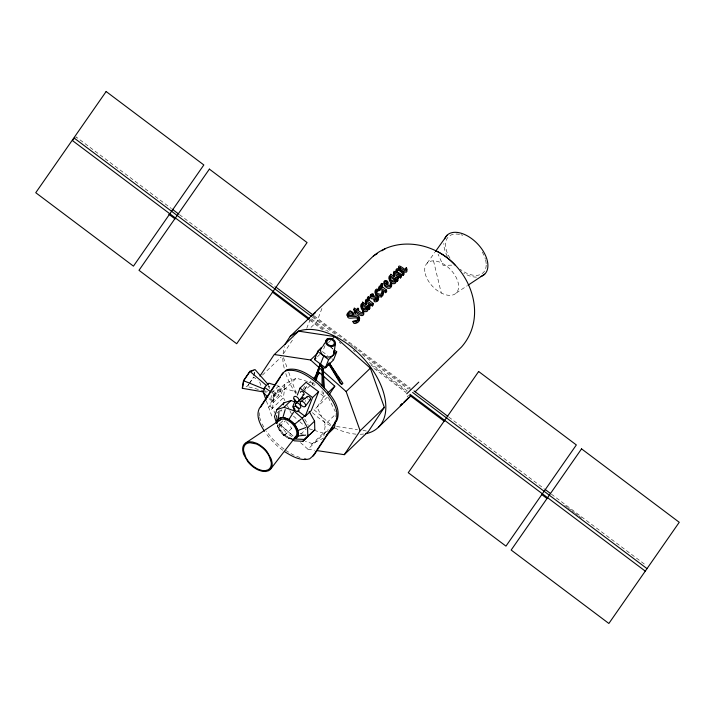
<?xml version="1.0" encoding="UTF-8"?>
<svg xmlns="http://www.w3.org/2000/svg" width="715" height="715" viewBox="0 0 715 715"><rect width="100%" height="100%" fill="white"/><g stroke="black" fill="none" stroke-linecap="round" stroke-linejoin="round"><path stroke-width="0.54" stroke-dasharray="3.58 2.68" d="M75.951 138.058L75.987 136.842L171.412 208.574M275.498 414.182L272.54 408.185L274.265 394.251L285.419 388.683L296.645 392.07M323.922 435.9L325.379 424.111L317.013 407.139L323.895 396.718L319.882 393.161M335.88 416.809L336.273 413.592L324.172 425.282M253.825 375.196L254.334 372.113M253.932 376.072L254.656 371.72M265.846 390.676L265.569 392.303L267.222 391.74L247.363 386.529L249.106 383.973M268.179 387.414L268.527 385.287M269.269 388.728L269.68 386.288L268.027 386.851M269.224 398.675L270.627 400.159L277.286 393.733L278.546 386.118L271.897 392.553L270.627 400.159L272.281 401.401L278.939 394.966L281.522 388.352L278.546 386.118L276.616 385.528M283.095 353.559L284.409 346.632M291.657 438.822L289.405 438.688L283.39 435.095L278.716 429.366L279.69 424.737L279.065 422.69M313.17 382.203L312.41 384.241L313.965 385.617L314.564 383.571M321.929 308.442L316.87 321.705L310.06 328.283M274.265 394.251L269.662 406.022L272.54 408.185M272.281 401.401L274.864 394.787L281.522 388.352M306.726 328.391L309.854 320.383M268.456 407.193L280.557 395.502L285.16 383.732L296.314 378.163L312.643 383.079L304.867 390.596M303.366 389.219L304.527 386.252M325.003 345.64L322.608 351.744L327.649 355.525M304.617 389.264L307.486 384.92M283.524 353.621L293.937 337.9M248.641 384.339L247.426 386.118L244.512 387.119M249.24 383.455L253.476 377.252M249.687 383.115L253.754 377.154L258.07 380.371M304.25 390.077L307.379 385.662M427.168 263.147L434.854 252.359M407.103 396.986L408.48 395.234M262.432 375.089L281.174 356.991M273.058 395.422L285.16 383.732L283.435 397.665L284.91 400.659M328.516 342.619L330.857 340.358M284.213 389.854L296.314 378.163M271.334 409.355L283.435 397.665L280.557 395.502M277.045 413.127L280.164 410.106M308.63 383.186L310.962 380.934M279.905 411.322L281.46 409.82L282.434 412.993M312.41 384.241L313.626 383.07M313.965 385.617L315.172 384.447M282.818 420.858L277.384 426.104L284.758 435.14L291.407 439.117M279.699 426.328L285.58 420.652M323.564 392.061L323.663 394.215L322.108 392.839L323.323 391.668M322.688 397.889L326.228 394.466M284.758 435.14L291.747 428.392L293.651 429.527M315.807 408.31L327.908 396.619M300.836 434.184L306.288 428.92M311.293 444.784L323.394 433.093L328.042 430.77M300.497 442.63L307.951 449.235L328.248 429.626M317.451 356.722L319.659 354.586M456.161 293.079L467.208 285.759M323.654 438.045L312.5 443.613L305.359 441.468M283.39 435.095L286.813 433.469L295.063 438.402M451.755 265.158L443.077 265.354L438.107 254.236M289.405 438.688L292.694 438.822M303.392 434.193L301.238 434.059L299.344 432.933M336.559 426.515L357.491 429.644M362.997 430.466L366.303 430.957M307.951 449.235L314.555 450.227M304.027 458.199L306.065 458.529M292.542 439.305L289.539 438.697M309.103 428.786L313.188 430.019M314.207 430.323L323.394 433.093M299.96 457.546L292.989 454.767L285.634 450.387M289.128 438.527C283.372 436.32 278.743 431.217 277.116 425.255M272.647 391.096L278.939 394.966M179.438 214.607L274.873 286.331M314.117 315.824L410.437 388.227M448.788 417.051L544.222 488.774M551.354 494.137L645.895 565.199M313.188 316.37L349.76 343.852M350.645 344.523L353.326 346.534M354.22 347.204L356.892 349.215M357.786 349.885L411.295 390.113M564.698 505.407L567.379 507.418M568.264 508.088L570.945 510.099M571.839 510.769L574.511 512.78M575.405 513.45L578.077 515.461M578.971 516.132L581.644 518.143M312.178 316.951L337.963 336.327M361.96 354.372L408.194 389.112M311.445 318.872L328.391 331.608M353.362 350.386L355.149 351.726M369.423 362.451L407.773 391.275M310.435 319.453L325.548 330.813M370.888 364.891L406.451 391.614M309.738 320.168L324.011 330.893M339.169 342.288L340.957 343.629M373.954 368.431L406.057 392.562M331.84 358.689L333.521 359.949M271.897 392.553L274.864 394.787M329.964 346.668L332.636 348.741M284.025 449.118L278.394 444.694L271.754 438.089L266.168 431.011M282.818 450.289L277.179 445.865L270.538 439.251L265.578 432.959M293.409 416.067L299.031 421.046M299.835 421.761L304.653 426.033M292.962 435.846L280.906 425.166L279.923 423.164M313.948 409.695L331.322 425.121M278.984 423.53L293.052 436.016M286.384 421.814L291.747 428.392M279.69 424.737L286.813 433.469M262.021 423.941L264.613 428.356M304.715 418.963L308.344 425.505M328.399 397.612L335.29 411.59M287.367 405.655L289.343 409.65M289.834 410.642L291.8 414.637M275.99 415.174L276.973 417.176M259.599 417.372L261.672 423.003M283.48 357.58L287.216 368.064M288.717 372.256L296.564 394.269M259.652 382.007L261.896 388.299M266.373 400.883L272.361 417.649M277.241 424.558L278.716 429.366M433.513 260.868L441.289 293.025M259.152 412.68L259.509 416.434M322.099 390.676L322.108 392.839M276.866 415.522L276.866 417.757M363.64 434.014A63.34 37.359 46 0 1 360.226 434.264M356.061 434.157A63.34 37.359 46 0 1 335.192 428.187M330.455 425.729A63.34 37.359 46 0 1 311.445 411.769M295.804 393.482A63.34 37.359 46 0 1 285.669 373.257M284.195 368.109A63.34 37.359 46 0 1 282.729 357.473M308.388 399.319A2.1 1.242 46 0 1 307.647 398.586M290.63 437.955A11.467 6.766 46 0 1 278.242 424.647M305.752 400.445A2.1 1.242 46 0 1 305.117 401.303M331.429 347.579A6.98 5.443 21.4 0 1 333.119 349.394M476.458 277.134A27.081 15.971 46 0 1 463.731 273.202M447.376 256.31A27.081 15.971 46 0 1 443.827 243.44M486.2 265.122A24.989 14.738 46 0 1 460.165 269.296M449.994 258.24A24.989 14.738 46 0 1 460.013 234.502M461.032 234.761A24.989 14.738 46 0 1 462.775 235.306M482.268 252.091A24.989 14.738 46 0 1 485.396 259.268M485.619 260.144A24.989 14.738 46 0 1 486.191 264.175M425.184 273.595A20.842 12.289 46 0 0 453.39 294.794A20.842 12.289 46 0 0 446.419 265.962A20.842 12.289 46 0 0 425.184 273.595"/><path stroke-width="1.07" d="M362.621 310.426L362.8 311.972L363.506 311.883L363.327 310.337L362.621 310.426L362.514 312.401L361.54 312.804L357.089 309.908L358.501 308.505L357.911 308.129L356.508 309.532L354.256 308.004L353.952 310.855M387.986 284.302C389.63 280.28 383.052 278.591 383.857 283.238A11.02 7.052 -6.6 0 0 385.778 285.598C388.182 288.315 392.785 286.429 391.185 282.666L390.533 282.729L390.068 285.196L388.853 285.508L387.28 284.874L387.405 282.264M348.223 315.717L349.286 313.733L353.246 314.01L353.067 312.473L350.091 310.712C338.409 321.294 362.219 312.089 357.527 320.07C343.146 323.091 365.168 322.796 358.26 315.699A3.7 2.368 -6.6 0 0 355.543 314.922L349.769 315.538L348.455 314.895L348.062 313.349L349.108 312.187L350.493 311.972L352.718 312.821L352.897 314.368M393.643 274.006L393.795 275.829L394.394 275.776L394.054 273.237L394.528 272.692L400.284 276.401L400.463 277.947L401.437 276.973L401.258 275.427C394.528 273.139 395.538 265.631 402.911 273.782L403.09 275.329L404.055 274.372L403.877 272.826L399.882 270.064L399.426 267.571L405.396 270.878L406.719 270.315L406.558 267.982L405.977 268.071L406.156 269.618L406.737 269.528L406.558 267.982M359.448 318.863C360.869 322.036 352.915 325.441 353.496 322.295M390.631 286.045L390.533 282.729M396.807 272.469L396.78 270.199M363.39 312.071C363.399 317.013 357.563 311.946 356.106 310.882L355.006 311.981L355.185 313.528L356.284 312.428L356.106 310.882M389.282 278.519C388.504 284.311 398.764 286.402 395.288 278.752L397.12 279.771L398.067 277.938M277.286 422.136L278.43 418.892L279.002 411.795M368.717 300.461L368.994 297.056L368.091 296.716L367.394 297.878L368.511 300.434C365.562 296.895 364.766 301.667 365.803 303.875L366.348 303.795L365.946 301.113L366.438 300.666L372.14 304.402L372.318 305.949L373.328 304.947L373.15 303.401L368.886 300.005L368.994 297.056M382.069 287.171L382.346 283.757L381.453 283.426L380.755 284.588L381.873 287.144C378.914 283.605 378.119 288.377 379.156 290.585L379.71 290.505L379.799 287.376L385.501 291.112L385.68 292.658L386.69 291.649L386.511 290.111L382.248 286.715L382.346 283.757M326.773 435.042L334.548 427.525L335.344 421.09M334.03 352.888L335.433 343.549M268.214 384.616L255.023 369.548L249.884 371.317L243.493 380.684L242.224 388.29L263.71 391.981L263.585 392.732L267.812 397.191M242.573 387.789L243.761 380.594L249.821 371.72M263.71 391.981L264.47 387.432L268.885 383.169L274.685 384.938M396.137 271.727L396.593 270.449M297.914 436.025L296.654 437.991L293.311 439.207M297.985 435.703C299.379 427.114 291.255 418.793 283.077 417.524M398.818 268.402L398.702 269.913M394.18 272.728L394.394 275.776M316.236 380.335L320.195 364.918L323.806 355.748M365.785 301.292L365.803 303.875M366.053 300.729L366.348 303.795M379.415 287.439L379.531 288.958L378.977 289.039M285.214 409.543L282.908 417.462L278.43 418.892M315.458 380.505L320.293 364.248L314.296 379.147M315.351 377.94L319.855 364.614L322.242 367.251M295.179 401.991L290.996 400.561L283.927 402.813L276.937 409.561L274.471 416.568L276.41 422.931M283.22 404.815L283.927 402.813M347.624 314.618C346.06 322.233 357.545 314.457 358.492 320.097M399.426 267.571L399.426 270.413M295.375 400.025L292.658 406.969L294.33 408.22M297.315 395.073L300.023 388.129L306.074 382.284L318.613 391.704L311.248 410.544L305.198 416.389L297.672 410.741M334.262 349.966L336.702 351.807L333.521 359.949L325.405 367.778L314.502 359.574L317.683 351.431L321.419 347.749A6.98 5.443 21.4 0 1 322.17 347.007L322.769 346.596M305.198 416.389L312.562 397.549L318.613 391.704M336.702 351.807L328.587 359.636L325.405 367.778L322.528 368.404L319.954 363.676M321.419 347.749L317.683 351.431L328.587 359.636M361.522 305.761C358.984 311.579 370.924 315.065 367.179 306.717L369.396 307.522L369.718 304.447L369.119 304.519L368.6 306.145L362.612 302.168L362.514 302.972C356.24 306.762 369.342 314.654 367.179 306.717M323.126 345.783L324.842 342.914M325.995 341.01L327.139 339.098M375.893 292.587L378.021 291.211L377.851 290.433M379.442 287.528L379.156 290.585M371.103 295.009L371.469 296.117L376.653 295.983A2.672 1.707 -6.6 0 1 378.038 296.662C380.63 299.353 372.551 301.828 374.615 299.192C382.203 298.101 373.31 296.904 370.558 296.734C368.44 292.882 377.243 293.472 371.103 295.009L371.282 296.555M278.493 418.874C281.576 415.978 285.625 418.4 288.878 419.508L293.463 412.367M284.784 344.648L290.21 336.354L373.391 256.006C397.469 235.879 434.836 242.778 455.017 265.086M260.448 407.443L280.468 377.028M281.683 375.187L283.498 372.426M384.643 283.56L386.297 283.086L387.146 284.874M312.884 456.134L335.943 421.108C340.706 406.54 327.372 393.366 317.996 383.857C308.987 376.707 297.735 367.885 285.5 370.906M317.8 375.268L319.525 372.667L334.79 386.198L329.052 394.877M259.929 376.081L274.024 354.801L298.638 331.161L334.763 336.586L370.352 368.162L384.33 407.398L368.511 431.288L344.299 454.677L316.763 450.557M298.227 331.42L298.638 331.161A63.34 37.359 46 0 1 373.355 371.121A63.34 37.359 46 0 1 365.83 433.665M344.299 454.677L360.128 430.779L384.33 407.398M371.014 295.947L370.361 297.583L371.496 298.754L377.618 299.219M435.489 251.457L447.018 235.271M278.385 419.017L277.375 420.438L276.928 423.173M384.554 282.434L384.035 284.784A11.02 7.052 -6.6 0 0 385.957 287.144C389.434 290.665 393.214 286.536 391.185 282.666M361.951 306.806L363.131 305.618L366.92 308.925M298.816 401.294L303.875 394.412M305.314 406.361L310.373 399.479M270.762 468.879L295.956 436.338M325.799 367.394L328.212 364.293M401.598 403.984L400.221 405.727L402.474 403.555M355.185 313.528L354.434 311.597L355.534 310.498L353.773 309.309M372.14 304.402L373.15 303.401M385.501 291.112L386.511 290.111M400.284 276.401L401.258 275.427M402.911 273.782L403.877 272.826M305.761 435.131L297.994 435.953L294.848 439.01L304.286 439.43L309.086 434.774M292.355 439.68L294.249 440.815L302.847 441.316L307.816 436.499L307.584 427.874L302.222 418.195L293.427 410.535L284.007 407.318L276.937 409.561M309.836 434.568L314.806 429.742L314.573 421.126L309.211 411.447M274.435 354.551L310.551 359.967L317.585 353.174M331.635 339.598L334.763 336.586M313.304 378.682L315.637 376.421M317.192 374.919L319.525 372.667M284.007 407.318L290.996 400.561M330.071 363.515L327.47 365.338M293.427 410.535L294.982 409.034M327.783 392.964L334.79 386.198M302.222 418.195L305.323 415.192M328.319 363.292L340.161 383.097L341.707 384.473L342.914 383.303L329.115 362.898L336.113 373.775M307.584 427.874L314.573 421.126M360.128 430.779L346.149 391.552L370.352 368.162M302.847 441.316L314.806 429.742M406.701 393.813L418.802 382.123M403.984 402.098L409.248 397.013M378.351 427.347L411.134 395.672M415.138 391.802L461.524 346.99C488.372 316.379 470.729 268.143 436.749 251.206M314.502 359.574L315.976 358.152M311.418 316.379L315.315 312.714M376.403 290.674L375.125 292.784C375.84 298.763 385.528 298.244 382.838 291.622L382.132 291.55C382.891 295.983 376.742 294.106 375.706 291.488L375.715 291.041C380.192 289.343 375.741 287.412 374.946 291.237C375.187 295.912 383.946 297.637 382.838 291.622M288.878 419.508L294.446 424.361L301.158 419.07M377.27 300.568L376.546 300.979M295.93 403.171L302.668 398.014M300.72 401.642L307.45 396.485M381.327 285.07L380.934 286.125M367.975 298.361L367.975 300.702M246.183 442.63L249.043 441.79L252.475 441.968L256.247 443.139A18.438 10.877 46 0 1 266.999 451.567L271.343 459.262L272.147 462.971A17.598 10.376 46 0 1 268.67 470.676L265.801 471.507L262.369 471.337L258.607 470.157A18.438 10.877 46 0 1 247.846 461.729L243.511 454.043L242.707 450.334A17.598 10.376 46 0 1 246.183 442.63L280.468 419.705M468.128 285.151L484.699 274.167M371.764 296.287L373.257 296.028L373.596 295.241M290.21 336.354L298.638 331.161M381.819 250.813L385.412 248.614M373.391 256.006L377.109 253.727M395.467 280.298L396.87 281.281L398.049 280.548L397.826 276.482L397.227 276.553L396.7 278.171L390.712 274.194L390.622 274.998C384.348 278.787 397.442 286.688 395.288 278.752M367.358 308.263L368.761 309.246L369.941 308.514L369.718 304.447M385.68 292.658L379.763 288.896L379.71 290.505M366.232 302.275L372.318 305.949M396.959 271.745L403.09 275.329M399.605 269.117C401.481 269.778 408.202 275.606 406.737 269.528M331.76 428.92L334.548 427.525M394.358 274.274L400.463 277.947M297.994 435.953L297.842 430.493L305.859 427.552M250.786 371.389L253.7 370.388M355.99 322.385L356.91 322.143M365.624 302.329L366.169 302.248M369.896 305.993L369.298 306.065L369.119 304.519M405.977 268.071C407.103 273.622 396.584 260.099 398.791 269.466C396.673 267.008 395.082 270.449 396.307 272.29L393.965 271.343L393.429 273.309L393.616 274.283L394.215 274.229M390.712 284.275L391.364 284.213M382.132 291.55L382.31 293.087L383.017 293.168M243.493 380.684L264.184 389.13M284.427 451.549C291.827 456.152 300.649 461.461 309.675 458.816L314.1 454.963L337.149 419.937C341.922 405.369 328.587 392.195 319.212 382.686C310.194 375.536 298.95 366.715 286.715 369.735L282.291 373.588L259.232 408.614C255.648 416.362 260.376 424.719 264.443 431.297M354.434 311.597L355.006 311.981M356.284 312.428C359.797 316.075 365.669 318.014 363.327 310.337M264.47 387.432L270.243 391.418M172.306 209.245L178.544 213.937M275.767 287.001L313.224 315.154M414.003 390.908L447.894 416.38M545.116 489.444L550.461 493.466M311.293 316.28L74.271 138.138L72.528 140.641L309.55 318.792M412.635 392.455L647.021 568.622M409.999 394.287L645.279 571.124M168.82 214.25L175.059 218.942M272.281 292.015L308.844 319.498M409.624 395.243L444.408 421.394M541.63 494.458L546.975 498.48M300.023 388.129L312.562 397.549M249.884 371.317L266.382 385.439M319.578 364.873L321.857 366.911M310.551 359.967L346.149 391.552M369.172 298.602L368.672 296.752M358.438 317.245L359.109 317.969M337.864 376.492L339.616 379.209M328.811 363.524L341.707 384.473M294.446 424.361L297.842 430.493M263.013 391.445L266.007 399.828M390.167 280.164L390.059 278.841L391.239 277.643L394.608 280.146L395.055 281.674M399.962 267.49L400.141 269.037M399.667 267.446L399.846 268.992M397.022 270.073L397.2 271.62M397.826 276.482L398.005 278.028L397.406 278.099L397.227 276.553M397.12 279.771L397.299 281.317M396.691 279.735L396.87 281.281M394.322 272.656L394.501 274.203M393.616 274.283L393.795 275.829M381.274 295.483L381.453 297.029M379.585 287.35L379.763 288.896M374.106 299.451C372.604 303.982 380.371 301.256 378.217 298.209A2.672 1.707 -6.6 0 0 377.869 297.914M373.078 294.482L373.257 296.028M369.02 307.745L369.199 309.291M368.582 307.7L368.761 309.246M366.223 300.64L366.402 302.186M362.612 302.168L362.791 303.714M358.501 308.505L358.68 310.051M324.53 388.692L322.921 368.028L323.332 386.69M382.31 293.087L382.364 293.838M322.018 367.957L322.081 385.269M276.866 417.757L276.866 423.334M307.119 397.209A2.1 1.242 46 0 1 309.524 397.013A2.1 1.242 46 0 1 309.988 399.757M300.657 392.437A2.1 1.242 46 0 1 301.953 391.328A2.1 1.242 46 0 1 303.982 393.411A2.1 1.242 46 0 1 302.847 394.698M279.136 420.867A11.467 6.766 46 0 1 292.658 424.156A11.467 6.766 46 0 1 294.625 437.5M333.789 350.77A6.98 5.443 21.4 0 1 326.63 356.892A6.98 5.443 21.4 0 1 321.214 348.035M302.338 398.648A2.1 1.242 46 0 1 304.965 398.764M444.703 238.81A27.081 15.971 46 0 1 477.307 243.574A27.081 15.971 46 0 1 481.097 276.392M384.464 282.014L384.992 283.283L386.735 284.552L386.583 281.853L385.296 281.442L384.464 282.014M361.772 305.26L361.638 305.895C362.228 307.629 364.614 309.568 366.464 308.657L366.741 307.379L365.437 305.797L362.952 304.072L361.772 305.26M389.881 277.295L389.747 277.921C390.336 279.654 392.723 281.603 394.573 280.682L394.85 279.404L393.545 277.822L391.06 276.106L389.881 277.295M327.166 340.653L327.095 340.769A3.87 3.012 21.4 0 0 330.902 345.613A3.87 3.012 21.4 0 0 333.664 341.18L331.823 339.75A3.87 3.012 21.4 0 0 328.06 339.813L327.166 340.653M106.133 91.529L35.75 192.71L133.446 266.141L203.838 164.959L106.133 91.529M209.379 169.124L138.987 270.306L236.692 343.736L307.075 242.564L209.379 169.124M478.648 371.514L408.256 472.695L505.961 546.126L576.344 444.945L478.648 371.514M581.554 448.859L511.162 550.041L608.867 623.471L679.25 522.29L581.554 448.859M327.077 339.142L326.174 340.036A5.041 3.933 21.4 0 0 327.702 345.372A5.041 3.933 21.4 0 0 334.093 345.774A5.041 3.933 21.4 0 0 334.423 340.546L332.207 338.91A5.041 3.933 21.4 0 0 327.3 338.999L327.077 339.142M249.535 442.656L246.845 443.452A16.57 9.778 46 0 0 243.565 450.7L245.978 457.859L248.409 461.434A17.366 10.242 46 0 0 258.535 469.371L262.083 470.479L265.319 470.64L268.009 469.853A16.57 9.778 46 0 0 271.289 462.605L268.876 455.446L266.445 451.862A17.366 10.242 46 0 0 256.319 443.935L249.535 442.656M300.488 404.046A3.307 1.948 46 0 0 305.144 406.549A3.307 1.948 46 0 0 303.017 401.803A3.307 1.948 46 0 0 300.488 404.046M293.99 398.979A3.307 1.948 46 0 0 298.647 401.473A3.307 1.948 46 0 0 296.519 396.736A3.307 1.948 46 0 0 293.99 398.979M295.697 405.575A3.307 1.948 46 0 0 300.354 408.068A3.307 1.948 46 0 0 298.227 403.332A3.307 1.948 46 0 0 295.697 405.575M293.919 408.81A3.307 1.948 46 0 0 298.575 411.313A3.307 1.948 46 0 0 296.448 406.567A3.307 1.948 46 0 0 293.919 408.81"/></g></svg>
